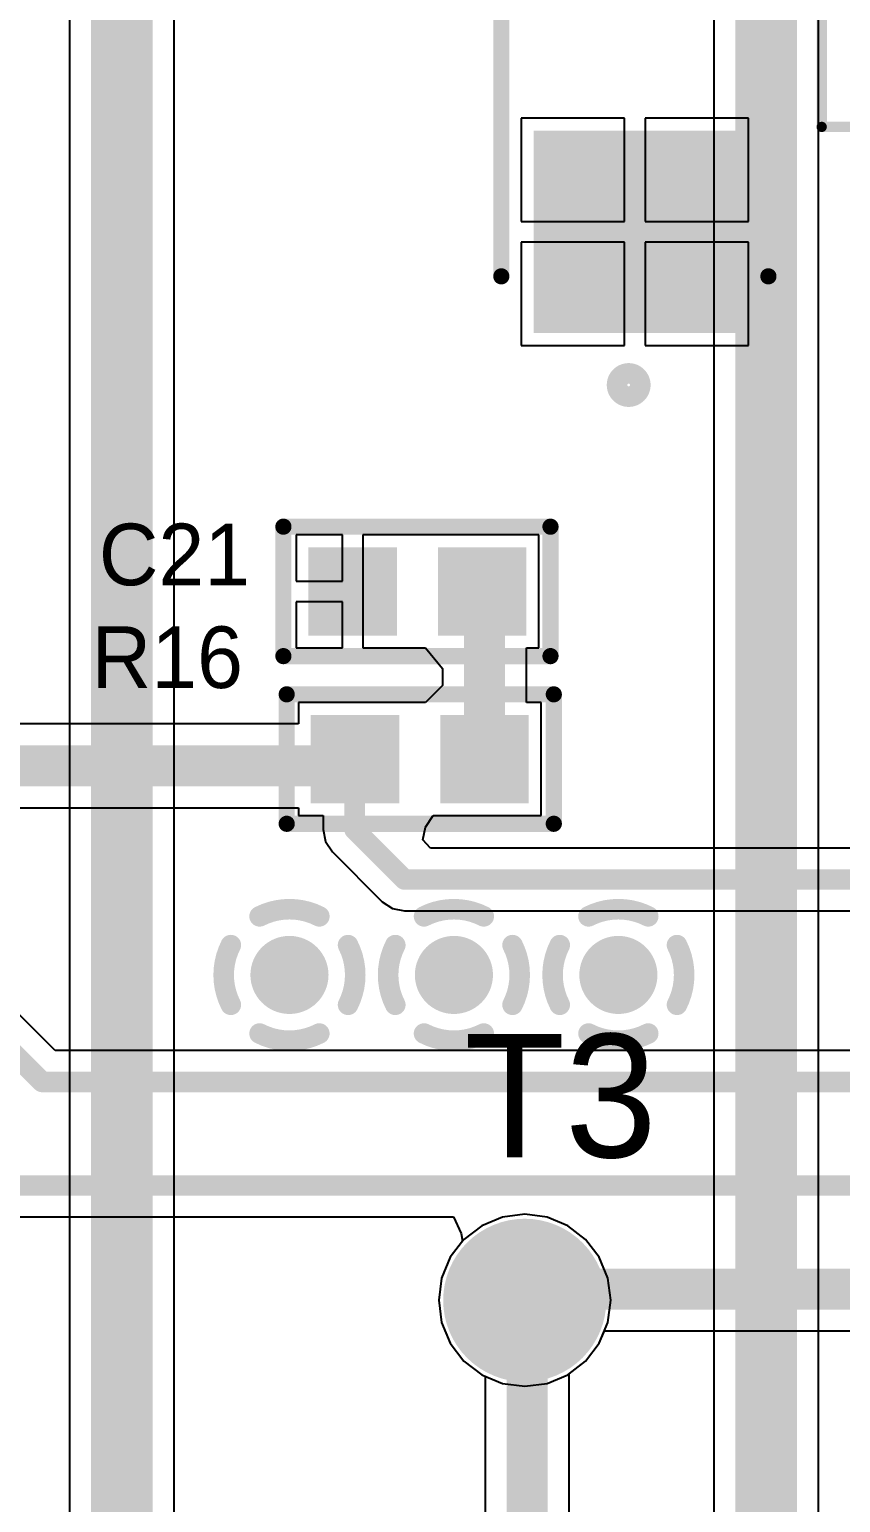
# Model space of a CAD drawing. Header units: millimetres. Extents: x 6.83 to 16.18, y 4.59 to 12.3.
# Drawn here: x 11.163 to 11.558, y 8.978 to 9.695 of the extents above; entities that cross this region are included whole.
import ezdxf

# ---------------------------------------------------------------- set-up
doc = ezdxf.new("R2010")
doc.units = ezdxf.units.MM
doc.header["$MEASUREMENT"] = 0
for name, color, linetype in [('BottomLayer', 5, 'Continuous'), ('BottomSolder', 6, 'Continuous'), ('InternalPlane1', 76, 'Continuous'), ('InternalPlane2', 16, 'Continuous'), ('MultiLayer', 9, 'Continuous'), ('PadHoleLayer', 156, 'Continuous'), ('TopLayer', 1, 'Continuous'), ('TopOverlay', 2, 'Continuous'), ('TopPaste', 8, 'Continuous'), ('TopSolder', 216, 'Continuous'), ('ViaHoleLayer', 16, 'Continuous')]:
    doc.layers.add(name, color=color, linetype=linetype)

# ---------------------------------------------------------------- blocks, each defined once
blk = doc.blocks.new('T___P_____1')
at = {"layer": 'BottomLayer', "const_width": 0.0315}
blk.add_lwpolyline([(-0.01584, -0.0001, 1), (0.01565, -0.0001, 1)], format="xyb", close=True, dxfattribs=at)
at = {"layer": 'BottomSolder', "const_width": 0.0355}
blk.add_lwpolyline([(-0.01784, -0.0001, 1), (0.01765, -0.0001, 1)], format="xyb", close=True, dxfattribs=at)
at = {"layer": 'InternalPlane1', "const_width": 0.03968}
blk.add_lwpolyline([(-0.01994, -0.0001, 1), (0.01975, -0.0001, 1)], format="xyb", close=True, dxfattribs=at)
at = {"layer": 'InternalPlane2', "const_width": 0.03968}
blk.add_lwpolyline([(-0.01994, -0.0001, 1), (0.01975, -0.0001, 1)], format="xyb", close=True, dxfattribs=at)
at = {"layer": 'MultiLayer', "const_width": 0.0315}
blk.add_lwpolyline([(-0.01584, -0.0001, 1), (0.01565, -0.0001, 1)], format="xyb", close=True, dxfattribs=at)
at = {"layer": 'PadHoleLayer', "const_width": 0.01969}
blk.add_lwpolyline([(-0.00994, -0.0001, 1), (0.00975, -0.0001, 1)], format="xyb", close=True, dxfattribs=at)
at = {"layer": 'TopLayer', "const_width": 0.0315}
blk.add_lwpolyline([(-0.01584, -0.0001, 1), (0.01565, -0.0001, 1)], format="xyb", close=True, dxfattribs=at)
at = {"layer": 'TopSolder', "const_width": 0.0355}
blk.add_lwpolyline([(-0.01784, -0.0001, 1), (0.01765, -0.0001, 1)], format="xyb", close=True, dxfattribs=at)
blk = doc.blocks.new('6032_____46')
at = {"layer": 'TopLayer'}
for points in [[(-0.25773, -0.00028), (-0.16718, -0.00028), (-0.25773, 0.09028), (-0.16718, 0.09028)], [(-0.06482, -0.00028), (0.02573, -0.00028), (-0.06482, 0.09028), (0.02573, 0.09028)]]:
    blk.add_solid(points, dxfattribs=at)
at = {"layer": 'TopOverlay', "const_width": 0.00787}
for points in [[(-0.23411, 0.10996), (0.00211, 0.10996)], [(-0.23411, -0.01996), (0.00211, -0.01996)]]:
    blk.add_lwpolyline(points, dxfattribs=at)
at = {"layer": 'TopOverlay'}
for points, const_width in [([(-0.23608, 0.10996, 1), (-0.23214, 0.10996, 1)], 0.00394), ([(0.00014, 0.10996, 1), (0.00408, 0.10996, 1)], 0.00394), ([(-0.28134, 0.048, 1), (-0.29266, 0.048, 1)], 0.01), ([(-0.29516, 0.048, 1), (-0.29016, 0.048, 1)], 0.005), ([(-0.28384, 0.048, 1), (-0.27884, 0.048, 1)], 0.005), ([(-0.23608, -0.01996, 1), (-0.23214, -0.01996, 1)], 0.00394), ([(0.00014, -0.01996, 1), (0.00408, -0.01996, 1)], 0.00394)]:
    blk.add_lwpolyline(points, format="xyb", close=True, dxfattribs=dict(at, const_width=const_width))
at = {"layer": 'TopPaste'}
for points in [[(-0.25773, -0.00028), (-0.16718, -0.00028), (-0.25773, 0.09028), (-0.16718, 0.09028)], [(-0.06482, -0.00028), (0.02573, -0.00028), (-0.06482, 0.09028), (0.02573, 0.09028)]]:
    blk.add_solid(points, dxfattribs=at)
at = {"layer": 'TopSolder'}
for points in [[(-0.26173, -0.00428), (-0.16318, -0.00428), (-0.26173, 0.09428), (-0.16318, 0.09428)], [(-0.06882, -0.00428), (0.02973, -0.00428), (-0.06882, 0.09428), (0.02973, 0.09428)]]:
    blk.add_solid(points, dxfattribs=at)
blk = doc.blocks.new('0805_47')
at = {"layer": 'TopLayer'}
for points in [[(-0.057, 0.05), (-0.117, 0.05), (-0.057, 0), (-0.117, 0)], [(0.033, 0.05), (-0.027, 0.05), (0.033, 0), (-0.027, 0)]]:
    blk.add_solid(points, dxfattribs=at)
at = {"layer": 'TopOverlay', "const_width": 0.005}
for points in [[(-0.137, -0.02), (-0.137, 0.07)], [(-0.062, 0.07), (-0.137, 0.07)], [(0.053, 0.07), (-0.022, 0.07)], [(0.053, -0.02), (0.053, 0.07)], [(-0.062, -0.02), (-0.137, -0.02)], [(0.053, -0.02), (-0.022, -0.02)]]:
    blk.add_lwpolyline(points, dxfattribs=at)
at = {"layer": 'TopOverlay', "const_width": 0.0025}
for points in [[(-0.13825, 0.07, 1), (-0.13575, 0.07, 1)], [(-0.13825, 0.07, 1), (-0.13575, 0.07, 1)], [(-0.06325, 0.07, 1), (-0.06075, 0.07, 1)], [(-0.02325, 0.07, 1), (-0.02075, 0.07, 1)], [(0.05175, 0.07, 1), (0.05425, 0.07, 1)], [(0.05175, 0.07, 1), (0.05425, 0.07, 1)], [(-0.13825, -0.02, 1), (-0.13575, -0.02, 1)], [(-0.13825, -0.02, 1), (-0.13575, -0.02, 1)], [(-0.06325, -0.02, 1), (-0.06075, -0.02, 1)], [(-0.02325, -0.02, 1), (-0.02075, -0.02, 1)], [(0.05175, -0.02, 1), (0.05425, -0.02, 1)], [(0.05175, -0.02, 1), (0.05425, -0.02, 1)]]:
    blk.add_lwpolyline(points, format="xyb", close=True, dxfattribs=at)
at = {"layer": 'TopPaste'}
for points in [[(-0.057, 0.05), (-0.117, 0.05), (-0.057, 0), (-0.117, 0)], [(0.033, 0.05), (-0.027, 0.05), (0.033, 0), (-0.027, 0)]]:
    blk.add_solid(points, dxfattribs=at)
at = {"layer": 'TopSolder'}
for points in [[(-0.053, 0.054), (-0.121, 0.054), (-0.053, -0.004), (-0.121, -0.004)], [(0.037, 0.054), (-0.031, 0.054), (0.037, -0.004), (-0.031, -0.004)]]:
    blk.add_solid(points, dxfattribs=at)
blk = doc.blocks.new('0603_116')
at = {"layer": 'TopLayer'}
for points in [[(0.02175, -0.04726), (0.02175, -0.01226), (-0.01325, -0.04726), (-0.01325, -0.01226)], [(0.02175, -0.11026), (0.02175, -0.07526), (-0.01325, -0.11026), (-0.01325, -0.07526)]]:
    blk.add_solid(points, dxfattribs=at)
at = {"layer": 'TopOverlay', "const_width": 0.00787}
for points in [[(-0.02724, 0.00394), (-0.02724, -0.12598)], [(-0.02724, 0.00394), (0.03575, 0.00394)], [(0.03575, 0.00394), (0.03575, -0.12598)], [(-0.02724, -0.12598), (0.03575, -0.12598)]]:
    blk.add_lwpolyline(points, dxfattribs=at)
at = {"layer": 'TopOverlay', "const_width": 0.00394}
for points in [[(-0.02921, 0.00394, 1), (-0.02528, 0.00394, 1)], [(-0.02921, 0.00394, 1), (-0.02528, 0.00394, 1)], [(0.03378, 0.00394, 1), (0.03772, 0.00394, 1)], [(0.03378, 0.00394, 1), (0.03772, 0.00394, 1)], [(-0.02921, -0.12598, 1), (-0.02528, -0.12598, 1)], [(-0.02921, -0.12598, 1), (-0.02528, -0.12598, 1)], [(0.03378, -0.12598, 1), (0.03772, -0.12598, 1)], [(0.03378, -0.12598, 1), (0.03772, -0.12598, 1)]]:
    blk.add_lwpolyline(points, format="xyb", close=True, dxfattribs=at)
at = {"layer": 'TopPaste'}
for points in [[(0.02175, -0.04726), (0.02175, -0.01226), (-0.01325, -0.04726), (-0.01325, -0.01226)], [(0.02175, -0.11026), (0.02175, -0.07526), (-0.01325, -0.11026), (-0.01325, -0.07526)]]:
    blk.add_solid(points, dxfattribs=at)
at = {"layer": 'TopSolder'}
for points in [[(0.02575, -0.05126), (0.02575, -0.00826), (-0.01725, -0.05126), (-0.01725, -0.00826)], [(0.02575, -0.11426), (0.02575, -0.07126), (-0.01725, -0.11426), (-0.01725, -0.07126)]]:
    blk.add_solid(points, dxfattribs=at)
blk = doc.blocks.new('0603_145')
at = {"layer": 'TopLayer'}
for points in [[(0.02175, -0.04726), (0.02175, -0.01226), (-0.01325, -0.04726), (-0.01325, -0.01226)], [(0.02175, -0.11026), (0.02175, -0.07526), (-0.01325, -0.11026), (-0.01325, -0.07526)]]:
    blk.add_solid(points, dxfattribs=at)
at = {"layer": 'TopOverlay', "const_width": 0.00787}
for points in [[(-0.02724, -0.12598), (-0.02724, 0.00394)], [(0.03575, 0.00394), (-0.02724, 0.00394)], [(0.03575, -0.12598), (0.03575, 0.00394)], [(0.03575, -0.12598), (-0.02724, -0.12598)]]:
    blk.add_lwpolyline(points, dxfattribs=at)
at = {"layer": 'TopOverlay', "const_width": 0.00394}
for points in [[(-0.02921, 0.00394, 1), (-0.02528, 0.00394, 1)], [(-0.02921, 0.00394, 1), (-0.02528, 0.00394, 1)], [(0.03378, 0.00394, 1), (0.03772, 0.00394, 1)], [(0.03378, 0.00394, 1), (0.03772, 0.00394, 1)], [(-0.02921, -0.12598, 1), (-0.02528, -0.12598, 1)], [(-0.02921, -0.12598, 1), (-0.02528, -0.12598, 1)], [(0.03378, -0.12598, 1), (0.03772, -0.12598, 1)], [(0.03378, -0.12598, 1), (0.03772, -0.12598, 1)]]:
    blk.add_lwpolyline(points, format="xyb", close=True, dxfattribs=at)
at = {"layer": 'TopPaste'}
for points in [[(0.02175, -0.04726), (0.02175, -0.01226), (-0.01325, -0.04726), (-0.01325, -0.01226)], [(0.02175, -0.11026), (0.02175, -0.07526), (-0.01325, -0.11026), (-0.01325, -0.07526)]]:
    blk.add_solid(points, dxfattribs=at)
at = {"layer": 'TopSolder'}
for points in [[(0.02575, -0.05126), (0.02575, -0.00826), (-0.01725, -0.05126), (-0.01725, -0.00826)], [(0.02575, -0.11426), (0.02575, -0.07126), (-0.01725, -0.11426), (-0.01725, -0.07126)]]:
    blk.add_solid(points, dxfattribs=at)

msp = doc.modelspace()

# ---------------------------------------------------------------- linework, layer by layer
at = {"layer": 'BottomLayer'}
for p, q in [((11.496, 10.69484), (11.496, 5.4839)), ((11.54697, 7.05236), (11.54697, 10.69484)), ((11.1825, 10.1235), (11.1825, 7.70082)), ((11.23348, 7.69026), (11.23348, 10.1235)), ((11.38309, 9.11311), (11.37442, 9.10646)), ((11.39318, 9.11729), (11.38309, 9.11311)), ((11.40402, 9.11872), (11.39318, 9.11729)), ((11.41485, 9.11729), (11.40402, 9.11872)), ((11.42494, 9.11311), (11.41485, 9.11729)), ((11.43361, 9.10646), (11.42494, 9.11311)), ((11.37442, 9.10646), (11.36777, 9.09779)), ((11.44026, 9.09779), (11.43361, 9.10646)), ((11.36777, 9.09779), (11.36359, 9.08769)), ((11.44444, 9.08769), (11.44026, 9.09779)), ((11.36359, 9.08769), (11.36216, 9.07686)), ((11.44587, 9.07686), (11.44444, 9.08769)), ((11.36216, 9.07686), (11.36359, 9.06603)), ((11.44444, 9.06603), (11.44587, 9.07686)), ((11.36359, 9.06603), (11.36777, 9.05593)), ((11.44026, 9.05593), (11.44444, 9.06603)), ((11.36777, 9.05593), (11.37442, 9.04727)), ((11.43361, 9.04727), (11.44026, 9.05593)), ((11.37442, 9.04727), (11.38309, 9.04061)), ((11.38309, 9.04061), (11.38476, 9.03992)), ((11.42554, 9.04108), (11.43361, 9.04727)), ((11.42554, 8.20243), (11.42554, 9.04108)), ((11.38476, 9.03992), (11.38476, 8.19797))]:
    msp.add_line(p, q, dxfattribs=at)
for points, const_width in [([(11.52149, 5.4839), (11.52149, 10.71912)], 0.03), ([(11.20799, 7.69026), (11.20799, 10.14778)], 0.03), ([(11.40515, 8.17262), (11.40515, 9.08027)], 0.02)]:
    msp.add_lwpolyline(points, dxfattribs=dict(at, const_width=const_width))
for points, const_width in [([(11.28206, 9.2352, 1), (11.29706, 9.2352, 1)], 0.015), ([(11.36206, 9.2352, 1), (11.37706, 9.2352, 1)], 0.015), ([(11.44206, 9.2352, 1), (11.45706, 9.2352, 1)], 0.015), ([(11.40015, 9.08027, 1), (11.41015, 9.08027, 1)], 0.01)]:
    msp.add_lwpolyline(points, format="xyb", close=True, dxfattribs=dict(at, const_width=const_width))
at = {"layer": 'BottomSolder', "const_width": 0.019}
for points in [[(11.28006, 9.2352, 1), (11.29906, 9.2352, 1)], [(11.36006, 9.2352, 1), (11.37906, 9.2352, 1)], [(11.44006, 9.2352, 1), (11.45906, 9.2352, 1)]]:
    msp.add_lwpolyline(points, format="xyb", close=True, dxfattribs=at)
at = {"layer": 'InternalPlane1', "const_width": 0.01}
for points in [[(11.27503, 9.26371, -0.240079), (11.30408, 9.26371)], [(11.35503, 9.26371, -0.240079), (11.38408, 9.26371)], [(11.43503, 9.26371, -0.240079), (11.46408, 9.26371)], [(11.26104, 9.22067, -0.240079), (11.26104, 9.24972)], [(11.31807, 9.24972, -0.240079), (11.31807, 9.22067)], [(11.34104, 9.22067, -0.240079), (11.34104, 9.24972)], [(11.39807, 9.24972, -0.240079), (11.39807, 9.22067)], [(11.42104, 9.22067, -0.240079), (11.42104, 9.24972)], [(11.47807, 9.24972, -0.240079), (11.47807, 9.22067)], [(11.30408, 9.20668, -0.240079), (11.27503, 9.20668)], [(11.38408, 9.20668, -0.240079), (11.35503, 9.20668)], [(11.46408, 9.20668, -0.240079), (11.43503, 9.20668)]]:
    msp.add_lwpolyline(points, format="xyb", dxfattribs=at)
at = {"layer": 'InternalPlane1', "const_width": 0.005}
for points in [[(11.27253, 9.26371, 1), (11.27753, 9.26371, 1)], [(11.30158, 9.26371, 1), (11.30658, 9.26371, 1)], [(11.35253, 9.26371, 1), (11.35753, 9.26371, 1)], [(11.38158, 9.26371, 1), (11.38658, 9.26371, 1)], [(11.43253, 9.26371, 1), (11.43753, 9.26371, 1)], [(11.46158, 9.26371, 1), (11.46658, 9.26371, 1)], [(11.25854, 9.24972, 1), (11.26354, 9.24972, 1)], [(11.31557, 9.24972, 1), (11.32057, 9.24972, 1)], [(11.33854, 9.24972, 1), (11.34354, 9.24972, 1)], [(11.39557, 9.24972, 1), (11.40057, 9.24972, 1)], [(11.41854, 9.24972, 1), (11.42354, 9.24972, 1)], [(11.47557, 9.24972, 1), (11.48057, 9.24972, 1)], [(11.25854, 9.22067, 1), (11.26354, 9.22067, 1)], [(11.31557, 9.22067, 1), (11.32057, 9.22067, 1)], [(11.33854, 9.22067, 1), (11.34354, 9.22067, 1)], [(11.39557, 9.22067, 1), (11.40057, 9.22067, 1)], [(11.41854, 9.22067, 1), (11.42354, 9.22067, 1)], [(11.47557, 9.22067, 1), (11.48057, 9.22067, 1)], [(11.27253, 9.20668, 1), (11.27753, 9.20668, 1)], [(11.30158, 9.20668, 1), (11.30658, 9.20668, 1)], [(11.35253, 9.20668, 1), (11.35753, 9.20668, 1)], [(11.38158, 9.20668, 1), (11.38658, 9.20668, 1)], [(11.43253, 9.20668, 1), (11.43753, 9.20668, 1)], [(11.46158, 9.20668, 1), (11.46658, 9.20668, 1)]]:
    msp.add_lwpolyline(points, format="xyb", close=True, dxfattribs=at)
at = {"layer": 'InternalPlane2', "const_width": 0.01}
for points in [[(11.27503, 9.26371, -0.240079), (11.30408, 9.26371)], [(11.35503, 9.26371, -0.240079), (11.38408, 9.26371)], [(11.43503, 9.26371, -0.240079), (11.46408, 9.26371)], [(11.26104, 9.22067, -0.240079), (11.26104, 9.24972)], [(11.31807, 9.24972, -0.240079), (11.31807, 9.22067)], [(11.34104, 9.22067, -0.240079), (11.34104, 9.24972)], [(11.39807, 9.24972, -0.240079), (11.39807, 9.22067)], [(11.42104, 9.22067, -0.240079), (11.42104, 9.24972)], [(11.47807, 9.24972, -0.240079), (11.47807, 9.22067)], [(11.30408, 9.20668, -0.240079), (11.27503, 9.20668)], [(11.38408, 9.20668, -0.240079), (11.35503, 9.20668)], [(11.46408, 9.20668, -0.240079), (11.43503, 9.20668)]]:
    msp.add_lwpolyline(points, format="xyb", dxfattribs=at)
at = {"layer": 'InternalPlane2', "const_width": 0.005}
for points in [[(11.27253, 9.26371, 1), (11.27753, 9.26371, 1)], [(11.30158, 9.26371, 1), (11.30658, 9.26371, 1)], [(11.35253, 9.26371, 1), (11.35753, 9.26371, 1)], [(11.38158, 9.26371, 1), (11.38658, 9.26371, 1)], [(11.43253, 9.26371, 1), (11.43753, 9.26371, 1)], [(11.46158, 9.26371, 1), (11.46658, 9.26371, 1)], [(11.25854, 9.24972, 1), (11.26354, 9.24972, 1)], [(11.31557, 9.24972, 1), (11.32057, 9.24972, 1)], [(11.33854, 9.24972, 1), (11.34354, 9.24972, 1)], [(11.39557, 9.24972, 1), (11.40057, 9.24972, 1)], [(11.41854, 9.24972, 1), (11.42354, 9.24972, 1)], [(11.47557, 9.24972, 1), (11.48057, 9.24972, 1)], [(11.25854, 9.22067, 1), (11.26354, 9.22067, 1)], [(11.31557, 9.22067, 1), (11.32057, 9.22067, 1)], [(11.33854, 9.22067, 1), (11.34354, 9.22067, 1)], [(11.39557, 9.22067, 1), (11.40057, 9.22067, 1)], [(11.41854, 9.22067, 1), (11.42354, 9.22067, 1)], [(11.47557, 9.22067, 1), (11.48057, 9.22067, 1)], [(11.27253, 9.20668, 1), (11.27753, 9.20668, 1)], [(11.30158, 9.20668, 1), (11.30658, 9.20668, 1)], [(11.35253, 9.20668, 1), (11.35753, 9.20668, 1)], [(11.38158, 9.20668, 1), (11.38658, 9.20668, 1)], [(11.43253, 9.20668, 1), (11.43753, 9.20668, 1)], [(11.46158, 9.20668, 1), (11.46658, 9.20668, 1)]]:
    msp.add_lwpolyline(points, format="xyb", close=True, dxfattribs=at)
at = {"layer": 'MultiLayer', "const_width": 0.015}
for points in [[(11.28206, 9.2352, 1), (11.29706, 9.2352, 1)], [(11.36206, 9.2352, 1), (11.37706, 9.2352, 1)], [(11.44206, 9.2352, 1), (11.45706, 9.2352, 1)]]:
    msp.add_lwpolyline(points, format="xyb", close=True, dxfattribs=at)
at = {"layer": 'TopLayer'}
for p, q in [((11.45257, 9.65213), (11.4023, 9.65213)), ((11.4023, 9.65213), (11.4023, 9.60185)), ((11.45257, 9.60185), (11.45257, 9.65213)), ((11.51285, 9.65213), (11.46257, 9.65213)), ((11.46257, 9.65213), (11.46257, 9.60185)), ((11.51285, 9.60185), (11.51285, 9.65213)), ((11.4023, 9.60185), (11.45257, 9.60185)), ((11.46257, 9.60185), (11.51285, 9.60185)), ((11.45257, 9.59185), (11.4023, 9.59185)), ((11.4023, 9.59185), (11.4023, 9.54158)), ((11.45257, 9.54158), (11.45257, 9.59185)), ((11.51285, 9.59185), (11.46257, 9.59185)), ((11.46257, 9.59185), (11.46257, 9.54158)), ((11.51285, 9.54158), (11.51285, 9.59185)), ((11.4023, 9.54158), (11.45257, 9.54158)), ((11.46257, 9.54158), (11.51285, 9.54158)), ((11.31531, 9.44936), (11.29281, 9.44936)), ((11.29281, 9.44936), (11.29281, 9.42686)), ((11.31531, 9.42686), (11.31531, 9.44936)), ((11.344, 9.44936), (11.32531, 9.44936)), ((11.32531, 9.44936), (11.32531, 9.42186)), ((11.34781, 9.44936), (11.344, 9.44936)), ((11.35963, 9.44936), (11.34781, 9.44936)), ((11.41081, 9.44936), (11.35963, 9.44936)), ((11.41081, 9.39436), (11.41081, 9.44936)), ((11.29281, 9.42686), (11.31531, 9.42686)), ((11.32531, 9.42186), (11.32531, 9.39436)), ((11.31531, 9.41686), (11.29281, 9.41686)), ((11.29281, 9.41686), (11.29281, 9.39436)), ((11.31531, 9.39436), (11.31531, 9.41686)), ((11.29281, 9.39436), (11.31531, 9.39436)), ((11.32531, 9.39436), (11.344, 9.39436)), ((11.344, 9.39436), (11.35581, 9.39436)), ((11.35581, 9.39436), (11.36408, 9.38439)), ((11.40486, 9.36777), (11.40486, 9.39436)), ((11.40486, 9.39436), (11.41081, 9.39436)), ((11.36408, 9.38439), (11.36408, 9.37612)), ((11.36408, 9.37612), (11.35573, 9.36777)), ((11.34513, 9.36777), (11.29395, 9.36777)), ((11.29395, 9.36777), (11.29395, 9.35739)), ((11.34895, 9.36777), (11.34513, 9.36777)), ((11.35573, 9.36777), (11.34895, 9.36777)), ((11.41194, 9.36777), (11.40486, 9.36777)), ((11.41194, 9.31277), (11.41194, 9.36777)), ((11.29395, 9.35739), (10.82831, 9.35739)), ((10.82831, 9.3166), (11.29395, 9.3166)), ((11.29395, 9.3166), (11.29395, 9.31277)), ((11.29395, 9.31277), (11.30598, 9.31277)), ((11.30598, 9.31277), (11.30598, 9.30592)), ((11.30598, 9.30592), (11.30715, 9.30007)), ((11.35438, 9.30095), (11.3557, 9.30704)), ((11.3557, 9.30704), (11.35953, 9.31277)), ((11.35953, 9.31277), (11.41194, 9.31277)), ((11.30715, 9.30007), (11.31046, 9.29511)), ((11.35809, 9.29695), (11.35438, 9.30095)), ((11.31046, 9.29511), (11.33473, 9.27084)), ((11.73463, 9.29695), (11.35809, 9.29695)), ((11.33473, 9.27084), (11.33969, 9.26753)), ((11.33969, 9.26753), (11.34554, 9.26636)), ((11.34554, 9.26636), (11.7283, 9.26636)), ((11.17558, 9.1984), (11.15462, 9.21936)), ((11.72445, 9.1984), (11.17558, 9.1984)), ((10.95821, 9.11742), (11.3693, 9.11742)), ((11.3693, 9.11742), (11.37308, 9.10933)), ((11.37377, 9.10561), (11.36777, 9.09779)), ((11.37308, 9.10933), (11.37377, 9.10561)), ((11.36777, 9.09779), (11.36359, 9.08769)), ((11.36359, 9.08769), (11.36216, 9.07686)), ((11.36216, 9.07686), (11.36359, 9.06603)), ((11.36359, 9.06603), (11.36777, 9.05593)), ((11.36777, 9.05593), (11.37442, 9.04727)), ((11.43361, 9.04727), (11.44026, 9.05593)), ((11.44026, 9.05593), (11.44274, 9.06193)), ((11.44274, 9.06193), (11.73305, 9.06193)), ((11.37442, 9.04727), (11.38309, 9.04061)), ((11.38309, 9.04061), (11.39318, 9.03643)), ((11.41485, 9.03643), (11.42494, 9.04061)), ((11.42494, 9.04061), (11.43361, 9.04727)), ((11.39318, 9.03643), (11.40402, 9.03501)), ((11.40402, 9.03501), (11.41485, 9.03643))]:
    msp.add_line(p, q, dxfattribs=at)
for points, const_width in [([(11.38447, 9.33372), (11.38447, 9.42026)], 0.02), ([(10.78997, 9.33699), (11.31975, 9.33699)], 0.02), ([(11.32128, 9.30592), (11.32128, 9.33561)], 0.01), ([(11.32128, 9.30592), (11.34554, 9.28165)], 0.01), ([(11.34554, 9.28165), (11.73463, 9.28165)], 0.01), ([(11.12978, 9.22257), (11.16924, 9.18311)], 0.01), ([(11.16924, 9.18311), (11.76279, 9.18311)], 0.01), ([(10.95821, 9.13271), (11.76279, 9.13271)], 0.01), ([(11.40562, 9.08232), (11.76279, 9.08232)], 0.02)]:
    msp.add_lwpolyline(points, dxfattribs=dict(at, const_width=const_width))
for points, const_width in [([(11.37947, 9.42026, 1), (11.38947, 9.42026, 1)], 0.01), ([(11.31475, 9.33699, 1), (11.32475, 9.33699, 1)], 0.01), ([(11.37947, 9.33372, 1), (11.38947, 9.33372, 1)], 0.01), ([(11.31878, 9.33561, 1), (11.32378, 9.33561, 1)], 0.005), ([(11.31878, 9.30592, 1), (11.32378, 9.30592, 1)], 0.005), ([(11.31878, 9.30592, 1), (11.32378, 9.30592, 1)], 0.005), ([(11.34304, 9.28165, 1), (11.34804, 9.28165, 1)], 0.005), ([(11.34304, 9.28165, 1), (11.34804, 9.28165, 1)], 0.005), ([(11.28206, 9.2352, 1), (11.29706, 9.2352, 1)], 0.015), ([(11.36206, 9.2352, 1), (11.37706, 9.2352, 1)], 0.015), ([(11.44206, 9.2352, 1), (11.45706, 9.2352, 1)], 0.015), ([(11.16674, 9.18311, 1), (11.17174, 9.18311, 1)], 0.005), ([(11.16674, 9.18311, 1), (11.17174, 9.18311, 1)], 0.005), ([(11.40062, 9.08232, 1), (11.41062, 9.08232, 1)], 0.01)]:
    msp.add_lwpolyline(points, format="xyb", close=True, dxfattribs=dict(at, const_width=const_width))
at = {"layer": 'TopSolder', "const_width": 0.019}
for points in [[(11.28006, 9.2352, 1), (11.29906, 9.2352, 1)], [(11.36006, 9.2352, 1), (11.37906, 9.2352, 1)], [(11.44006, 9.2352, 1), (11.45906, 9.2352, 1)]]:
    msp.add_lwpolyline(points, format="xyb", close=True, dxfattribs=at)
at = {"layer": 'ViaHoleLayer', "const_width": 0.007}
for points in [[(11.28606, 9.2352, 1), (11.29306, 9.2352, 1)], [(11.36606, 9.2352, 1), (11.37306, 9.2352, 1)], [(11.44606, 9.2352, 1), (11.45306, 9.2352, 1)]]:
    msp.add_lwpolyline(points, format="xyb", close=True, dxfattribs=at)

# ---------------------------------------------------------------- block references
for name, p, rotation in [('6032_____46', (11.50257, 9.80931), 90), ('0805_47', (11.56847, 9.70093), 270), ('0603_116', (11.29055, 9.41761), 90), ('0603_145', (11.4142, 9.34452), 270)]:
    msp.add_blockref(name, p, dxfattribs=dict(rotation=rotation))
msp.add_blockref('T___P_____1', (11.40411, 9.07696))

# ---------------------------------------------------------------- texts
at = {"layer": 'TopOverlay'}
for s, height, p in [('C21', 0.03, (11.19684, 9.42484)), ('R16', 0.03, (11.19335, 9.37484)), ('T3', 0.06, (11.37461, 9.14646))]:
    msp.add_text(s, height=height, dxfattribs=at).set_placement(p)

doc.saveas('drawing.dxf')
